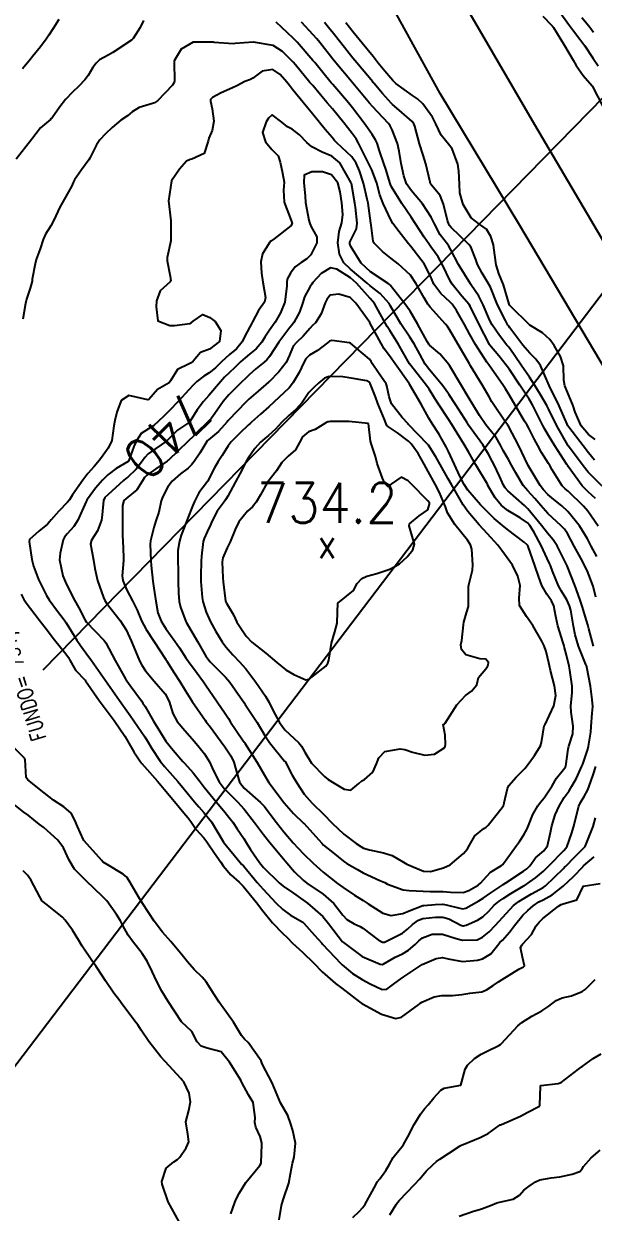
# Model space of a CAD drawing. Header units: metres. Extents: x 298520 to 308411, y 7433745 to 7450750.
# Drawn here: x 298795 to 298851.9, y 7449968.8 to 7450087.6 of the extents above; entities that cross this region are included whole.
import ezdxf
from ezdxf.enums import TextEntityAlignment as Align

# ---------------------------------------------------------------- set-up
doc = ezdxf.new("R2010")
doc.units = ezdxf.units.M
doc.header["$LTSCALE"] = 10
doc.linetypes.add('CONTINUO', pattern=[0])
for name, color, linetype in [('Cotas', 45, 'Continuous'), ('Curvas de Nivel 1m', 11, 'Continuous'), ('Curvas de Nivel 5m', 15, 'Continuous'), ('Pontos Cotados', 45, 'Continuous'), ('TEXTO', 45, 'Continuous'), ('Vias Primárias', 230, 'Continuous')]:
    doc.layers.add(name, color=color, linetype=linetype)
doc.styles.add('ROMANS', font='romans', dxfattribs={"height": 0.2})
doc.styles.add('Style-STANDARD', font='STANDARD.shx')

# ---------------------------------------------------------------- blocks, each defined once
blk = doc.blocks.new('ELVTXT_146')
at = {"layer": 'Pontos Cotados', "linetype": 'Continuous', "style": 'Style-STANDARD'}
for s, height, p in [('734.2', 4, (0, 4)), ('x', 3, (0, 0))]:
    blk.add_text(s, height=height, dxfattribs=at).set_placement(p, align=Align.MIDDLE_CENTER)

msp = doc.modelspace()

# ---------------------------------------------------------------- linework, layer by layer
at = {"layer": 'Curvas de Nivel 1m', "flags": 128}
for points, elevation in [([(298806.93, 7450087.9), (298806.6, 7450087.2), (298805.88, 7450086.08), (298805.72, 7450085.91), (298803.87, 7450084.68), (298803.39, 7450084.42), (298802.54, 7450083.95), (298802.18, 7450083.64), (298801.85, 7450083.19), (298801.4, 7450082.41), (298801.07, 7450081.97), (298800.46, 7450081.34), (298799.82, 7450080.72), (298799.14, 7450079.99), (298798.55, 7450079.25), (298797.79, 7450078.18), (298797.7, 7450078.09), (298797.61, 7450078.01), (298796.64, 7450077.15), (298795.76, 7450076.03), (298794.18, 7450074.05)], 744), ([(298846.83, 7450088.34), (298847.71, 7450087.41), (298847.81, 7450087.32), (298847.9, 7450087.2), (298848.99, 7450085.4), (298849.86, 7450083.93), (298850.18, 7450083.39), (298850.85, 7450082.38), (298851.75, 7450081.36), (298851.79, 7450081.32), (298851.83, 7450081.24), (298852.81, 7450079.35)], 747), ([(298848.37, 7450088.95), (298849.5, 7450087.39), (298849.9, 7450086.85), (298850.53, 7450086.02), (298851.02, 7450085.37), (298851.86, 7450084.11), (298852.37, 7450083.35)], 746), ([(298852.11, 7450040.13), (298851.35, 7450040.78), (298850.78, 7450041.38), (298849.38, 7450043.32), (298849.33, 7450043.39), (298849.24, 7450043.54), (298848.04, 7450045.4), (298847.41, 7450046.42), (298847.04, 7450047.04), (298846.84, 7450047.42), (298846.25, 7450048.62), (298845.83, 7450049.43), (298845.69, 7450049.67), (298845.46, 7450050.05), (298844.55, 7450051.45), (298843.5, 7450053.03), (298843.17, 7450053.46), (298842.42, 7450054.38), (298841.52, 7450055.47), (298841.51, 7450055.49), (298841.49, 7450055.53), (298840.48, 7450057.5), (298839.57, 7450059.33), (298839.46, 7450059.51), (298838.75, 7450060.35), (298837.77, 7450061.53), (298837.6, 7450061.8), (298836.77, 7450063.54), (298836.37, 7450064.29), (298835.64, 7450065.28), (298835.43, 7450065.56), (298834.98, 7450066.24), (298834.12, 7450067.58), (298833.67, 7450068.23), (298832.75, 7450069.59), (298831.71, 7450071.26), (298831.6, 7450071.49), (298831.56, 7450071.6), (298831.15, 7450073.03), (298830.94, 7450073.61), (298830.5, 7450074.87), (298830.29, 7450075.62), (298830.12, 7450075.98), (298829.77, 7450076.49), (298829.32, 7450077.17), (298828.99, 7450077.64), (298827.81, 7450079.17), (298827.41, 7450079.65), (298825.83, 7450081.5), (298825.75, 7450081.59), (298825.68, 7450081.67), (298824.85, 7450082.69), (298824.03, 7450083.7), (298823.86, 7450083.9), (298822.29, 7450085.72), (298821.89, 7450086.13), (298820.19, 7450087.74)], 744), ([(298852, 7450043.97), (298851.4, 7450044.7), (298850.87, 7450045.38), (298849.42, 7450047.26), (298849.34, 7450047.39), (298849.26, 7450047.55), (298848.48, 7450049.4), (298847.47, 7450051.41), (298846.6, 7450053.42), (298846.13, 7450054.05), (298845.52, 7450054.65), (298844.85, 7450055.45), (298843.54, 7450057.19), (298843.42, 7450057.34), (298843.35, 7450057.46), (298843.09, 7450057.92), (298842.31, 7450059.47), (298841.59, 7450061.23), (298841.51, 7450061.4), (298841.47, 7450061.48), (298840.76, 7450062.65), (298840.32, 7450063.5), (298840.14, 7450064.01), (298839.64, 7450065.26), (298839.45, 7450065.51), (298837.66, 7450067.22), (298837.52, 7450067.39), (298837.43, 7450067.53), (298837.31, 7450067.89), (298836.89, 7450069.54), (298836.56, 7450070.4), (298835.71, 7450071.45), (298835.62, 7450071.56), (298835.56, 7450071.72), (298835.13, 7450073.57), (298834.87, 7450074.44), (298834.5, 7450075.57), (298834.03, 7450077.33), (298833.94, 7450077.58), (298833.79, 7450077.79), (298832.47, 7450078.92), (298831.81, 7450079.5), (298831.71, 7450079.6), (298830.81, 7450080.61), (298829.94, 7450081.63), (298829.89, 7450081.69), (298829.83, 7450081.76), (298828.26, 7450083.65), (298827.86, 7450084.14), (298826.66, 7450085.66), (298825.89, 7450086.63), (298825.42, 7450087.2), (298825.02, 7450087.68)], 746), ([(298852.08, 7450046.03), (298851.41, 7450046.53), (298850.66, 7450047.38), (298850.08, 7450048.75), (298849.88, 7450049.39), (298849.46, 7450050.36), (298849.02, 7450051.39), (298848.92, 7450051.96), (298848.91, 7450053.4), (298848.61, 7450054.3), (298847.97, 7450055.41), (298847.53, 7450056.03), (298846.8, 7450056.68), (298845.54, 7450057.44), (298843.57, 7450059.38), (298843.51, 7450059.46), (298843.48, 7450059.55), (298842.9, 7450061.47), (298842.45, 7450062.62), (298842.18, 7450063.47), (298841.95, 7450065.16), (298841.9, 7450065.48), (298841.65, 7450066.31), (298841.21, 7450067.04), (298840.55, 7450067.5), (298839.67, 7450068.16), (298838.86, 7450069.52), (298838.55, 7450070.68), (298838.49, 7450071.52), (298838.43, 7450072.82), (298838.33, 7450073.52), (298837.76, 7450075.07), (298837.42, 7450075.54), (298836.67, 7450076.44), (298836.15, 7450077.55), (298835.79, 7450078.24), (298834.84, 7450079.56), (298834.32, 7450080.07), (298833.82, 7450080.41), (298832.15, 7450081.6), (298831.84, 7450081.89), (298831.05, 7450082.82), (298830.39, 7450083.62), (298829.86, 7450084.28), (298828.77, 7450085.64), (298827.89, 7450086.74), (298827.16, 7450087.66)], 747), ([(298852.35, 7450037.35), (298851.33, 7450038.86), (298850.89, 7450039.37), (298849.35, 7450040.86), (298849.06, 7450041.1), (298848.77, 7450041.4), (298847.78, 7450043), (298847.53, 7450043.41), (298847.39, 7450043.64), (298846.71, 7450044.73), (298846.32, 7450045.43), (298846, 7450046.02), (298845.42, 7450047.15), (298845.27, 7450047.44), (298845.01, 7450047.86), (298844.06, 7450049.45), (298843.46, 7450050.47), (298843.09, 7450051.09), (298842.85, 7450051.47), (298841.5, 7450053.38), (298841.43, 7450053.49), (298841.25, 7450053.75), (298840.09, 7450055.5), (298839.53, 7450056.53), (298839.02, 7450057.52), (298838.19, 7450058.9), (298837.77, 7450059.53), (298837.58, 7450059.74), (298836.64, 7450060.6), (298835.95, 7450061.55), (298835.6, 7450062.33), (298834.98, 7450063.57), (298833.64, 7450065.32), (298833.42, 7450065.58), (298832.46, 7450066.78), (298831.84, 7450067.6), (298831.67, 7450067.9), (298830.88, 7450069.61), (298830.55, 7450070.47), (298830.23, 7450071.62), (298830.11, 7450072.01), (298829.73, 7450072.97), (298829.42, 7450073.63), (298829.09, 7450074.29), (298828.4, 7450075.64), (298828.17, 7450076.05), (298827.77, 7450076.61), (298827.32, 7450077.19), (298826.96, 7450077.66), (298825.8, 7450079.06), (298825.28, 7450079.68), (298824.61, 7450080.47), (298823.83, 7450081.38), (298823.56, 7450081.7), (298822.11, 7450083.46), (298821.89, 7450083.72), (298821.85, 7450083.76), (298820.81, 7450084.79), (298819.88, 7450085.38), (298817.93, 7450085.72), (298817.88, 7450085.71), (298816.09, 7450085.58), (298815.88, 7450085.57), (298814, 7450085.7), (298813.88, 7450085.71), (298812, 7450085.72), (298811.88, 7450085.71), (298810.69, 7450085.04), (298809.99, 7450083.86), (298809.98, 7450083.73), (298810.01, 7450081.86), (298809.98, 7450081.71), (298809.83, 7450081.43), (298808.33, 7450079.88), (298808.02, 7450079.68), (298807.81, 7450079.61), (298806.5, 7450079.2), (298805.8, 7450078.76), (298805.32, 7450078.38), (298804.67, 7450077.93), (298803.78, 7450077.21), (298803.13, 7450076.58), (298802.57, 7450075.95), (298802.23, 7450075.48), (298801.75, 7450074.53), (298801.56, 7450074.15), (298801.45, 7450073.96), (298800.72, 7450072.98), (298800.03, 7450071.98), (298799.92, 7450071.76), (298799.71, 7450071.29), (298798.98, 7450069.99), (298798.52, 7450069.16), (298797.99, 7450068.01), (298797.66, 7450067.36), (298797.13, 7450066.54), (298796.89, 7450066.02), (298796.58, 7450065.08), (298796.2, 7450064.02), (298796.08, 7450063.57), (298795.81, 7450062.03), (298795.78, 7450061.84), (298795.58, 7450061.13), (298795.24, 7450060.03), (298795.14, 7450059.61), (298794.87, 7450058.04)], 743), ([(298852.24, 7450034.32), (298851.68, 7450035.36), (298851.54, 7450035.62), (298851.29, 7450036.11), (298850.51, 7450037.38), (298849.32, 7450038.83), (298848.72, 7450039.4), (298847.95, 7450040.02), (298847.34, 7450040.53), (298846.91, 7450040.98), (298846.57, 7450041.42), (298845.38, 7450043.44), (298844.39, 7450045.45), (298843.42, 7450047.28), (298843.36, 7450047.4), (298843.32, 7450047.46), (298843.05, 7450047.84), (298841.94, 7450049.48), (298841.75, 7450049.78), (298841.46, 7450050.29), (298840.76, 7450051.5), (298839.61, 7450053.4), (298839.54, 7450053.51), (298839.5, 7450053.57), (298838.37, 7450055.52), (298837.54, 7450056.96), (298837.31, 7450057.3), (298837.1, 7450057.54), (298835.57, 7450059.25), (298835.33, 7450059.56), (298834.96, 7450060.19), (298834.18, 7450061.57), (298833.61, 7450062.44), (298832.39, 7450063.59), (298831.63, 7450064.15), (298830.82, 7450064.8), (298829.96, 7450065.63), (298829.86, 7450065.85), (298829.66, 7450067.44), (298829.65, 7450067.63), (298829.36, 7450069.63), (298829.28, 7450070.05), (298828.9, 7450071.64), (298828.51, 7450072.86), (298828.17, 7450073.65), (298827.74, 7450074.27), (298826.24, 7450075.67), (298826.01, 7450075.91), (298825.77, 7450076.21), (298825.09, 7450077), (298824.51, 7450077.69), (298823.8, 7450078.57), (298822.88, 7450079.71), (298821.83, 7450081), (298821.51, 7450081.41), (298821.25, 7450081.73), (298820.58, 7450082.48), (298819.85, 7450083), (298818.78, 7450082.83), (298817.84, 7450082.12), (298817.62, 7450081.99), (298817.06, 7450081.78), (298816.25, 7450081.37), (298815.83, 7450081.17), (298814.69, 7450080.67), (298813.82, 7450080.21), (298813.63, 7450080), (298813.62, 7450079.82), (298813.8, 7450079.07), (298813.96, 7450077.82), (298813.77, 7450076.89), (298813.45, 7450076.14), (298813.37, 7450075.82), (298812.97, 7450074.61), (298811.74, 7450074.04), (298811.58, 7450074.01), (298811.21, 7450073.85), (298810.53, 7450073.05), (298809.71, 7450071.86), (298809.42, 7450069.87), (298809.66, 7450067.87), (298809.64, 7450065.87), (298809.29, 7450064.21), (298809.29, 7450063.87), (298809.6, 7450062.34), (298809.66, 7450061.87), (298809.59, 7450061.77), (298808.58, 7450060.89), (298808.22, 7450059.88), (298808.18, 7450059.27), (298808.37, 7450057.88), (298809.55, 7450057.41), (298810.01, 7450057.4), (298811.55, 7450057.62), (298811.7, 7450057.69), (298811.89, 7450057.84), (298812.85, 7450058.53), (298813.55, 7450058.23), (298814.07, 7450057.81), (298814.66, 7450056.92), (298814.52, 7450055.8), (298813.52, 7450055.05), (298812.61, 7450054.73), (298811.88, 7450053.84), (298811.67, 7450053.67), (298811.5, 7450053.6), (298810.32, 7450053.02), (298809.62, 7450051.87), (298809.47, 7450051.7), (298808.31, 7450051.03), (298807.45, 7450050.03), (298807.36, 7450049.98), (298805.46, 7450050.42), (298804.68, 7450049.92), (298804.27, 7450048.76), (298804.05, 7450047.93), (298803.96, 7450047.4), (298803.77, 7450045.93), (298803.39, 7450045.15), (298802.89, 7450044.45), (298802.54, 7450043.95), (298802, 7450043.33), (298801.36, 7450042.62), (298800.87, 7450041.97), (298799.84, 7450040.49), (298799.51, 7450039.99), (298799.33, 7450039.77), (298798.45, 7450038.87), (298797.7, 7450038.01), (298797.53, 7450037.79), (298797.31, 7450037.55), (298796.46, 7450036.85), (298795.53, 7450036.03), (298795.48, 7450035.83), (298795.77, 7450034.02), (298795.93, 7450033.35), (298796.41, 7450032.02), (298797.22, 7450030.42), (298797.48, 7450030.01), (298798.33, 7450028.87), (298798.99, 7450027.99), (298799.19, 7450027.69), (298800.25, 7450025.97), (298800.62, 7450025.43), (298801.15, 7450024.72), (298801.73, 7450023.95), (298803.12, 7450021.94), (298804.51, 7450019.93), (298805.08, 7450019.13), (298805.6, 7450018.43), (298805.97, 7450017.91), (298807.05, 7450016.3), (298807.32, 7450015.89), (298807.77, 7450015.15), (298808.6, 7450013.87), (298809.02, 7450013.36), (298810.35, 7450011.86), (298810.99, 7450011.1), (298812.01, 7450009.83), (298812.45, 7450009.31), (298812.96, 7450008.74), (298813.71, 7450007.81), (298814.89, 7450005.85), (298814.92, 7450005.8), (298814.93, 7450005.78), (298816.58, 7450003.77), (298816.73, 7450003.6), (298816.9, 7450003.42), (298818.29, 7450001.76), (298818.87, 7450001.1), (298820.15, 7449999.74), (298820.85, 7449999.06), (298821.62, 7449998.5), (298822.83, 7449997.79), (298822.95, 7449997.7), (298824.01, 7449996.5), (298824.73, 7449995.68), (298824.81, 7449995.59), (298826.64, 7449993.66), (298826.78, 7449993.52), (298827.8, 7449992.68), (298828.77, 7449992.05), (298829.56, 7449991.62), (298830.76, 7449991.08), (298831.25, 7449991.11), (298831.92, 7449991.6), (298832.77, 7449992.23), (298834.78, 7449993.56), (298836.18, 7449994.15), (298836.79, 7449994.26), (298837.38, 7449994.12), (298838.79, 7449993.86), (298840.3, 7449993.99), (298840.79, 7449994.12), (298841.64, 7449994.63), (298842.31, 7449995.47), (298842.53, 7449995.75), (298842.81, 7449996.01), (298843.51, 7449996.78), (298843.99, 7449997.45), (298844.84, 7449998.48), (298845.33, 7449998.95), (298845.86, 7449999.43), (298846.45, 7449999.84), (298846.86, 7450000.04), (298847.76, 7450000.51), (298848.88, 7450001.39), (298849.91, 7450002.36), (298850.85, 7450003.37), (298850.88, 7450003.4), (298850.9, 7450003.42), (298851.95, 7450004.32)], 742), ([(298852.12, 7450030.26), (298851.85, 7450031.36), (298851.26, 7450032.93), (298851.04, 7450033.37), (298850.79, 7450033.85), (298849.95, 7450035.38), (298849.3, 7450036.62), (298848.99, 7450037.08), (298848.68, 7450037.4), (298847.32, 7450038.64), (298846.63, 7450039.43), (298846.04, 7450040.13), (298845.35, 7450040.88), (298844.87, 7450041.44), (298844.13, 7450042.69), (298843.71, 7450043.46), (298843.39, 7450044.01), (298842.86, 7450044.93), (298842.59, 7450045.47), (298842.16, 7450046.23), (298841.42, 7450047.14), (298841.14, 7450047.49), (298840.51, 7450048.43), (298839.83, 7450049.51), (298839.46, 7450050.13), (298838.63, 7450051.52), (298837.5, 7450053.41), (298837.43, 7450053.53), (298836.55, 7450054.58), (298835.52, 7450055.45), (298835.43, 7450055.56), (298835.27, 7450055.81), (298834.32, 7450057.57), (298833.56, 7450058.83), (298833.05, 7450059.59), (298831.59, 7450061.43), (298831.51, 7450061.52), (298831.39, 7450061.6), (298829.61, 7450062.79), (298828.67, 7450063.64), (298827.64, 7450065.31), (298827.55, 7450065.56), (298827.53, 7450065.65), (298827.55, 7450065.75), (298827.65, 7450065.94), (298828.22, 7450067.08), (298828.28, 7450067.64), (298828.11, 7450069.23), (298828.04, 7450069.65), (298827.71, 7450071.59), (298827.7, 7450071.65), (298827.69, 7450071.68), (298826.53, 7450073.66), (298825.74, 7450074.32), (298824.79, 7450074.72), (298823.76, 7450075.27), (298823.23, 7450075.71), (298822.5, 7450076.45), (298821.78, 7450077.04), (298821.32, 7450077.27), (298820.75, 7450077.74), (298819.79, 7450078.48), (298819.41, 7450078.13), (298819.17, 7450077.76), (298818.83, 7450076.7), (298819.12, 7450075.76), (298819.76, 7450075), (298820.38, 7450074.37), (298820.57, 7450073.74), (298820.81, 7450072.65), (298820.98, 7450071.73), (298820.92, 7450070.95), (298820.97, 7450069.73), (298821.67, 7450067.92), (298821.75, 7450067.72), (298821.77, 7450067.61), (298821.66, 7450067.36), (298819.98, 7450066.08), (298819.64, 7450065.85), (298819.59, 7450065.8), (298819.54, 7450065.75), (298818.82, 7450064.57), (298818.66, 7450063.76), (298818.71, 7450062.66), (298818.86, 7450061.76), (298819.11, 7450060.22), (298819, 7450059.76), (298818.42, 7450058.9), (298817.81, 7450057.77), (298817.71, 7450057.59), (298817.54, 7450057.28), (298817.03, 7450056.27), (298816.79, 7450055.78), (298816.21, 7450055.09), (298815.51, 7450054.51), (298814.73, 7450053.8), (298814.11, 7450053.2), (298813.49, 7450052.7), (298812.95, 7450052.36), (298812.26, 7450051.83), (298811.87, 7450051.44), (298811.46, 7450050.99), (298810.42, 7450049.86), (298809.44, 7450048.84), (298808.95, 7450048.36), (298808.45, 7450047.88), (298807.91, 7450047.4), (298807.42, 7450047.08), (298806.68, 7450046.63), (298806.22, 7450045.9), (298805.96, 7450045.34), (298805.44, 7450043.91), (298805.42, 7450043.87), (298805.38, 7450043.84), (298804.19, 7450043.11), (298803.36, 7450042.48), (298803.08, 7450042.22), (298802.81, 7450041.95), (298802.13, 7450041.17), (298801.33, 7450040.06), (298801.27, 7450039.96), (298801.19, 7450039.82), (298800.36, 7450037.97), (298799.95, 7450037.34), (298799.29, 7450036.59), (298799.01, 7450036.27), (298798.88, 7450035.99), (298798.6, 7450034.67), (298798.52, 7450034), (298798.86, 7450032.39), (298799.01, 7450031.99), (298799.24, 7450031.53), (298800.02, 7450029.98), (298800.45, 7450029.21), (298801.1, 7450027.96), (298801.19, 7450027.82), (298803, 7450025.94), (298803.16, 7450025.71), (298804.1, 7450023.93), (298805.12, 7450022.12), (298805.2, 7450022), (298805.25, 7450021.92), (298805.6, 7450021.43), (298806.71, 7450019.9), (298806.87, 7450019.67), (298807.09, 7450019.34), (298807.93, 7450017.88), (298809.05, 7450016.05), (298809.17, 7450015.87), (298809.9, 7450014.99), (298810.86, 7450013.85), (298811.02, 7450013.67), (298811.9, 7450012.72), (298812.58, 7450011.83), (298812.99, 7450011.28), (298814.2, 7450009.81), (298814.96, 7450008.91), (298815.46, 7450008.3), (298815.84, 7450007.79), (298816.29, 7450007.12), (298816.94, 7450006.14), (298817.18, 7450005.77), (298817.62, 7450005.06), (298818.5, 7450003.75), (298818.9, 7450003.27), (298820.49, 7450001.73), (298820.88, 7450001.4), (298821.9, 7450000.68), (298822.86, 7450000.03), (298823.32, 7449999.7), (298824.84, 7449998.35), (298825.4, 7449997.67), (298826.81, 7449995.84), (298826.91, 7449995.75), (298827.03, 7449995.66), (298828.79, 7449994.36), (298830.57, 7449993.61), (298830.78, 7449993.58), (298830.86, 7449993.61), (298832.08, 7449994.3), (298832.8, 7449994.64), (298833.4, 7449994.98), (298834.06, 7449995.57), (298834.43, 7449995.94), (298834.81, 7449996.24), (298835.77, 7449996.6), (298836.82, 7449996.61), (298838.17, 7449996.16), (298838.81, 7449995.98), (298840.27, 7449996.04), (298840.81, 7449996.28), (298841.46, 7449996.84), (298842.1, 7449997.48), (298842.45, 7449997.86), (298842.84, 7449998.3), (298843.9, 7449999.45), (298844.43, 7449999.87), (298844.86, 7450000.14), (298845.69, 7450000.61), (298846.88, 7450001.26), (298846.98, 7450001.32), (298847.11, 7450001.42), (298848.9, 7450003.17), (298849.01, 7450003.28), (298849.12, 7450003.39), (298850, 7450004.29), (298850.92, 7450005.22), (298851, 7450005.29), (298851.05, 7450005.37), (298851.6, 7450006.7), (298851.86, 7450007.36), (298852.11, 7450008.21)], 741), ([(298794.7, 7450030.56), (298794.97, 7450030.03), (298795.06, 7450029.89), (298795.21, 7450029.71), (298796.5, 7450028.02), (298797.18, 7450027.11), (298798.04, 7450026), (298799.15, 7450024.61), (298799.41, 7450024.25), (298799.56, 7450023.98), (298800.12, 7450022.96), (298801.08, 7450021.96), (298801.12, 7450021.91), (298802.48, 7450019.95), (298803.09, 7450019.15), (298804, 7450017.93), (298805.05, 7450016.39), (298805.33, 7450015.92), (298805.95, 7450014.82), (298806.57, 7450013.9), (298806.76, 7450013.64), (298807.02, 7450013.35), (298808.33, 7450011.88), (298808.99, 7450011.09), (298810.01, 7450009.86), (298810.96, 7450008.71), (298811.36, 7450008.25), (298811.65, 7450007.84), (298812.17, 7450007.06), (298812.94, 7450006.21), (298813.26, 7450005.82), (298814.02, 7450004.7), (298814.64, 7450003.8), (298814.9, 7450003.43), (298815.64, 7450002.54), (298816.48, 7450001.78), (298816.88, 7450001.39), (298818.2, 7449999.76), (298818.84, 7449998.94), (298819.81, 7449997.74), (298820.82, 7449996.69), (298821.32, 7449996.23), (298821.83, 7449995.71), (298822.8, 7449994.79), (298823.93, 7449993.69), (298824.77, 7449992.82), (298826.12, 7449991.67), (298826.76, 7449991.2), (298828.52, 7449989.85), (298828.73, 7449989.68), (298828.81, 7449989.63), (298830.72, 7449988.59), (298832.14, 7449988.17), (298832.72, 7449988.29), (298834.45, 7449989.56), (298834.59, 7449989.7), (298834.74, 7449989.81), (298835.97, 7449990.32), (298836.75, 7449990.47), (298837.8, 7449990.47), (298838.75, 7449990.57), (298839.55, 7449990.71), (298840.75, 7449990.84), (298841.22, 7449991.02), (298841.86, 7449991.48), (298842.4, 7449991.84), (298842.77, 7449992.08), (298844.42, 7449993.09), (298844.78, 7449993.28), (298844.89, 7449993.33), (298845.01, 7449993.44), (298844.79, 7449994.3), (298844.61, 7449995.25), (298844.69, 7449995.44), (298844.74, 7449995.51), (298844.81, 7449995.6), (298845.69, 7449996.56), (298846.17, 7449997.43), (298846.46, 7449997.8), (298846.84, 7449998.15), (298848.39, 7449999.4), (298848.68, 7449999.57), (298848.86, 7449999.62), (298850.22, 7450000.02), (298850.85, 7450001.37), (298850.86, 7450001.39), (298850.88, 7450001.4), (298852.58, 7450001.66)], 743), ([(298820.48, 7449968.05), (298820.73, 7449969.49), (298820.78, 7449969.73), (298820.92, 7449970.14), (298821.45, 7449971.72), (298821.61, 7449972.64), (298821.8, 7449973.72), (298821.97, 7449974.3), (298822.13, 7449975.71), (298821.85, 7449976.97), (298821.62, 7449977.71), (298821.35, 7449978.47), (298820.62, 7449979.73), (298819.77, 7449981.74), (298818.83, 7449983.58), (298818.75, 7449983.75), (298818.67, 7449983.94), (298817.39, 7449985.77), (298817.02, 7449986.1), (298816.7, 7449986.47), (298815.9, 7449987.79), (298814.73, 7449989.48), (298814.5, 7449989.8), (298813.98, 7449990.57), (298813.18, 7449991.82), (298812.77, 7449992.31), (298811.99, 7449993.05), (298811.31, 7449993.84), (298810.79, 7449994.51), (298809.65, 7449995.86), (298808.82, 7449996.78), (298807.98, 7449997.88), (298806.85, 7449999.62), (298806.75, 7449999.79), (298806.69, 7449999.89), (298806.43, 7450000.33), (298805.49, 7450001.91), (298805.25, 7450002.28), (298804.89, 7450002.58), (298803.29, 7450003.54), (298802.9, 7450003.78), (298802.82, 7450003.86), (298802.74, 7450003.94), (298801.3, 7450005.58), (298800.97, 7450005.96), (298800.93, 7450006.03), (298800.32, 7450007.34), (298800.07, 7450007.97), (298799.68, 7450008.7), (298798.97, 7450009.31), (298797.93, 7450010), (298796.98, 7450010.73), (298795.37, 7450012.03), (298795.21, 7450012.24), (298795.1, 7450014.04), (298795.02, 7450014.17), (298793.17, 7450016.06)], 743), ([(298815.64, 7449968.64), (298816.05, 7449969.78), (298816.18, 7449970.11), (298816.51, 7449970.74), (298817.16, 7449971.77), (298818.54, 7449973.47), (298818.66, 7449973.63), (298818.69, 7449973.75), (298818.75, 7449975.57), (298818.75, 7449975.75), (298818.58, 7449976.37), (298818.16, 7449977.32), (298818.06, 7449977.76), (298818.09, 7449978.27), (298817.87, 7449979.76), (298817.41, 7449980.54), (298816.75, 7449981.78), (298816.72, 7449981.85), (298816.64, 7449981.99), (298815.53, 7449983.79), (298814.68, 7449984.83), (298813.28, 7449985.22), (298812.69, 7449985.4), (298812.29, 7449985.83), (298811.75, 7449986.88), (298810.71, 7449987.85), (298809.4, 7449989.86), (298808.75, 7449990.89), (298808.24, 7449991.88), (298807.8, 7449992.85), (298807.28, 7449993.89), (298806.79, 7449994.66), (298805.82, 7449995.9), (298805.4, 7449996.49), (298804.83, 7449997.53), (298804.61, 7449997.92), (298804.22, 7449998.55), (298803.25, 7449999.94), (298802.86, 7450000.33), (298801.15, 7450001.97), (298801.02, 7450002.1), (298800.89, 7450002.24), (298800.02, 7450003.1), (298799.49, 7450003.98), (298798.92, 7450005.22), (298798.37, 7450006), (298796.95, 7450007.25), (298796.5, 7450007.57), (298795.97, 7450008.02), (298795.4, 7450008.47), (298794.96, 7450008.79), (298793.37, 7450010.06)], 742), ([(298810.47, 7449967.85), (298809.38, 7449969.86), (298808.78, 7449971.6), (298808.77, 7449971.87), (298809.2, 7449973.2), (298809.94, 7449973.86), (298810.33, 7449974.07), (298810.55, 7449974.31), (298811.18, 7449975.23), (298811.45, 7449975.84), (298811.36, 7449976.62), (298811.14, 7449977.84), (298811.46, 7449978.99), (298811.62, 7449979.84), (298811.5, 7449980.7), (298810.96, 7449981.85), (298810.8, 7449982.01), (298810.65, 7449982.16), (298809.1, 7449983.87), (298808.67, 7449984.34), (298807.45, 7449985.88), (298806.7, 7449987), (298806.34, 7449987.53), (298806.07, 7449987.9), (298805.49, 7449988.68), (298804.74, 7449989.64), (298804.54, 7449989.92), (298803.97, 7449990.7), (298803.12, 7449991.94), (298802.77, 7449992.49), (298802.19, 7449993.36), (298801.76, 7449993.96), (298800.8, 7449995.41), (298800.46, 7449995.97), (298799.81, 7449997), (298799.1, 7449997.99), (298798.84, 7449998.28), (298797.47, 7449999.38), (298796.85, 7449999.85), (298796.77, 7449999.93), (298796.72, 7450000.01), (298796.56, 7450000.31), (298795.66, 7450002.03), (298795.34, 7450002.49), (298794.89, 7450002.93)], 741), ([(298827.83, 7449968.3), (298828.49, 7449968.87), (298828.85, 7449969.28), (298829.06, 7449969.62), (298829.79, 7449970.89), (298830.16, 7449971.61), (298830.29, 7449971.84), (298830.53, 7449972.15), (298831.15, 7449972.99), (298831.5, 7449973.6), (298831.88, 7449974.27), (298832.57, 7449975.16), (298832.77, 7449975.39), (298832.92, 7449975.58), (298833.35, 7449976.35), (298833.98, 7449977.57), (298834.6, 7449978.61), (298835.02, 7449979.15), (298835.37, 7449979.55), (298835.94, 7449980.23), (298836.63, 7449981.01), (298836.97, 7449981.2), (298838.64, 7449981.51), (298839.06, 7449983.1), (298839.29, 7449983.5), (298840, 7449984.17), (298840.68, 7449984.62), (298841.27, 7449984.9), (298842.43, 7449985.47), (298842.59, 7449985.58), (298842.7, 7449985.68), (298844.32, 7449987.45), (298844.72, 7449987.77), (298845.75, 7449988.4), (298846.73, 7449988.95), (298847.42, 7449989.41), (298848.16, 7449989.98), (298848.75, 7449990.24), (298849.69, 7449990.44), (298850.76, 7449990.87), (298851.05, 7449991.08), (298851.35, 7449991.36), (298852.06, 7449992.07)], 744), ([(298838.48, 7449968.42), (298839.91, 7449968.93), (298840.49, 7449969.08), (298840.8, 7449969.17), (298841.62, 7449969.48), (298842.23, 7449969.74), (298842.5, 7449969.81), (298843.86, 7449970.1), (298844.51, 7449970.51), (298844.94, 7449971.01), (298845.46, 7449971.43), (298846.11, 7449971.84), (298846.53, 7449972.05), (298847.68, 7449972.26), (298848.53, 7449972.36), (298849.75, 7449972.6), (298850.54, 7449972.89), (298850.75, 7449973.15), (298850.89, 7449973.37), (298851.66, 7449974.25), (298852.57, 7449975)], 746)]:
    msp.add_lwpolyline(points, dxfattribs=dict(at, elevation=elevation))
for points, elevation in [([(298825.62, 7450063.16), (298824.69, 7450062.61), (298823.83, 7450061.7), (298823.74, 7450061.55), (298823.59, 7450061.32), (298823.01, 7450060.28), (298822.84, 7450059.71), (298822.51, 7450058.75), (298821.94, 7450057.72), (298821.77, 7450057.49), (298821.54, 7450057.22), (298820.45, 7450055.74), (298819.51, 7450054.3), (298819.26, 7450054), (298818.97, 7450053.76), (298818.16, 7450053.1), (298817.48, 7450052.49), (298817.12, 7450052.13), (298816.75, 7450051.78), (298815.46, 7450050.5), (298814.88, 7450049.81), (298814.29, 7450048.97), (298813.49, 7450047.82), (298813.46, 7450047.79), (298813.43, 7450047.76), (298812.42, 7450046.83), (298811.4, 7450045.86), (298809.38, 7450043.94), (298809.35, 7450043.91), (298809.29, 7450043.87), (298808.17, 7450043.08), (298807.36, 7450042.54), (298807.02, 7450042.23), (298806.81, 7450041.9), (298806.26, 7450040.98), (298805.34, 7450040.27), (298804.97, 7450039.92), (298804.83, 7450039.42), (298804.81, 7450037.92), (298804.83, 7450036.38), (298804.84, 7450035.92), (298804.92, 7450034.27), (298804.92, 7450033.92), (298804.78, 7450032.39), (298804.85, 7450031.92), (298805.23, 7450031.05), (298805.83, 7450029.91), (298806.28, 7450028.98), (298806.72, 7450027.9), (298807.18, 7450027.03), (298807.95, 7450025.88), (298809.14, 7450024.03), (298809.21, 7450023.93), (298809.25, 7450023.87), (298809.99, 7450022.71), (298810.54, 7450021.85), (298811.11, 7450020.92), (298811.79, 7450019.83), (298813.07, 7450017.98), (298813.19, 7450017.82), (298813.61, 7450017.27), (298814.7, 7450015.8), (298815.04, 7450015.32), (298815.64, 7450014.4), (298815.96, 7450013.79), (298816.19, 7450012.96), (298816.53, 7450011.78), (298816.99, 7450011.17), (298818.62, 7450009.75), (298818.97, 7450009.38), (298820.22, 7450007.74), (298820.94, 7450006.81), (298821.89, 7450005.72), (298822.39, 7450005.18), (298822.91, 7450004.62), (298823.87, 7450003.69), (298824.89, 7450002.8), (298826.31, 7450001.67), (298826.88, 7450001.27), (298828.01, 7450000.5), (298828.86, 7449999.95), (298829.38, 7449999.62), (298830.84, 7449998.69), (298831.69, 7449998.45), (298832.84, 7449998.66), (298833.49, 7449998.93), (298834.85, 7449999.45), (298834.94, 7449999.47), (298836.07, 7449999.55), (298836.79, 7449999.6), (298836.85, 7449999.6), (298837.18, 7449999.54), (298838.53, 7449999.2), (298838.85, 7449999.13), (298839.15, 7449999.2), (298839.68, 7449999.5), (298840.43, 7449999.92), (298840.86, 7450000.18), (298841.63, 7450000.72), (298842.74, 7450001.47), (298842.82, 7450001.53), (298842.88, 7450001.57), (298843.15, 7450001.73), (298844.9, 7450002.88), (298845.23, 7450003.11), (298845.53, 7450003.43), (298846.11, 7450004.23), (298846.92, 7450004.92), (298847.29, 7450005.41), (298847.6, 7450006.75), (298847.74, 7450007.41), (298848.07, 7450008.51), (298848.46, 7450009.4), (298848.98, 7450010.24), (298849.45, 7450010.93), (298849.73, 7450011.38), (298850.19, 7450012.19), (298850.74, 7450013.37), (298850.82, 7450013.58), (298851.03, 7450014.19), (298851.33, 7450015.07), (298851.41, 7450015.37), (298851.64, 7450016.79), (298851.68, 7450017.36), (298851.77, 7450018.68), (298851.82, 7450019.36), (298851.78, 7450020.04), (298851.59, 7450021.36), (298851.24, 7450023.27), (298851.22, 7450023.37), (298851.19, 7450023.42), (298851.14, 7450023.53), (298850.39, 7450025.38), (298850.05, 7450026.51), (298849.89, 7450027.38), (298849.64, 7450028.96), (298849.51, 7450029.39), (298849.22, 7450030), (298848.69, 7450030.86), (298848.39, 7450031.4), (298847.8, 7450032.87), (298847.59, 7450033.42), (298847.49, 7450033.64), (298847.27, 7450034.12), (298846.68, 7450035.43), (298845.94, 7450036.79), (298845.52, 7450037.44), (298845.31, 7450037.68), (298844.58, 7450038.19), (298843.33, 7450038.93), (298843.02, 7450039.16), (298842.67, 7450039.47), (298842.06, 7450040.2), (298841.35, 7450041.44), (298841.33, 7450041.49), (298841.29, 7450041.55), (298840.15, 7450043.5), (298839.4, 7450044.8), (298838.97, 7450045.51), (298838.27, 7450046.67), (298837.73, 7450047.53), (298837.43, 7450048), (298836.42, 7450049.55), (298836.03, 7450050.13), (298835.47, 7450051.05), (298835.11, 7450051.56), (298833.5, 7450053.58), (298832.36, 7450055.59), (298831.54, 7450056.9), (298831.27, 7450057.33), (298831.11, 7450057.61), (298830.59, 7450058.58), (298830, 7450059.62), (298829.81, 7450059.86), (298829.58, 7450060.1), (298828.2, 7450061.64), (298827.6, 7450062.17), (298826.26, 7450063.03)], 739), ([(298826.45, 7450060.53), (298825.58, 7450060.44), (298825.24, 7450060.02), (298825.09, 7450059.68), (298824.67, 7450058.58), (298824.1, 7450057.69), (298823.82, 7450057.42), (298823.54, 7450057.12), (298822.89, 7450056.35), (298822.2, 7450055.71), (298821.89, 7450055.34), (298821.51, 7450054.44), (298821.17, 7450053.73), (298820.45, 7450052.78), (298819.47, 7450051.8), (298819.45, 7450051.78), (298819.41, 7450051.75), (298818.37, 7450050.85), (298817.46, 7450050.05), (298817.16, 7450049.77), (298815.43, 7450047.97), (298815.36, 7450047.88), (298815.3, 7450047.8), (298814.41, 7450046.82), (298813.41, 7450045.99), (298813.31, 7450045.91), (298813.24, 7450045.82), (298812.55, 7450044.67), (298812, 7450043.83), (298811.73, 7450043.48), (298811.37, 7450043.15), (298810.63, 7450042.58), (298809.78, 7450041.86), (298809.35, 7450041.3), (298808.87, 7450040.34), (298808.7, 7450039.88), (298808.45, 7450038.76), (298808.17, 7450037.88), (298807.95, 7450037.23), (298807.63, 7450035.89), (298807.6, 7450035.57), (298807.67, 7450033.89), (298807.7, 7450033.44), (298807.86, 7450031.88), (298807.94, 7450031.17), (298808.14, 7450029.88), (298808.37, 7450028.71), (298808.69, 7450027.88), (298809.18, 7450027.06), (298810.06, 7450025.86), (298810.51, 7450025.2), (298811.15, 7450024.22), (298811.41, 7450023.84), (298812.29, 7450022.67), (298812.91, 7450021.82), (298813.12, 7450021.52), (298814.29, 7450019.81), (298815.08, 7450018.66), (298815.42, 7450018.14), (298815.63, 7450017.79), (298816.81, 7450016.01), (298816.97, 7450015.77), (298817, 7450015.73), (298817.04, 7450015.67), (298818.29, 7450013.76), (298819.01, 7450012.47), (298819.45, 7450011.75), (298820.97, 7450009.73), (298821.91, 7450008.66), (298822.92, 7450007.7), (298822.95, 7450007.67), (298824.74, 7450005.68), (298824.92, 7450005.5), (298825.84, 7450004.74), (298826.91, 7450003.88), (298827.03, 7450003.79), (298827.25, 7450003.65), (298828.3, 7450003.04), (298828.89, 7450002.72), (298830.53, 7450001.97), (298830.88, 7450001.82), (298831.03, 7450001.75), (298831.31, 7450001.6), (298832.87, 7450001.02), (298833.47, 7450000.97), (298834.87, 7450000.88), (298835.58, 7450000.85), (298836.87, 7450000.85), (298837.62, 7450000.78), (298838.87, 7450000.77), (298839.43, 7450000.95), (298840.36, 7450001.5), (298840.65, 7450001.73), (298840.89, 7450002.04), (298841.6, 7450002.78), (298842.71, 7450003.47), (298842.83, 7450003.55), (298842.9, 7450003.64), (298844.21, 7450005.45), (298844.5, 7450005.87), (298844.94, 7450006.51), (298845.28, 7450007.11), (298845.4, 7450007.44), (298845.84, 7450008.56), (298846.32, 7450009.43), (298846.61, 7450009.8), (298846.98, 7450010.21), (298847.76, 7450011.41), (298848.21, 7450012.19), (298849.02, 7450013.2), (298849.1, 7450013.31), (298849.13, 7450013.39), (298849.36, 7450015.07), (298849.44, 7450015.39), (298849.82, 7450016.62), (298849.87, 7450017.38), (298849.68, 7450018.79), (298849.64, 7450019.38), (298849.76, 7450020.73), (298849.75, 7450021.38), (298849.54, 7450022.98), (298849.46, 7450023.39), (298849.16, 7450024.61), (298848.99, 7450025.22), (298848.95, 7450025.39), (298848.86, 7450025.7), (298848.34, 7450027.4), (298848.15, 7450028.35), (298847.92, 7450029.41), (298847.7, 7450029.89), (298847.22, 7450030.57), (298846.73, 7450031.43), (298846.42, 7450032.26), (298846.05, 7450033.43), (298845.38, 7450035.34), (298845.33, 7450035.44), (298845.28, 7450035.51), (298844.97, 7450035.76), (298843.31, 7450037.02), (298842.76, 7450037.47), (298841.98, 7450038.14), (298841.33, 7450038.75), (298840.61, 7450039.5), (298839.35, 7450040.97), (298838.97, 7450041.51), (298838.53, 7450042.36), (298838.02, 7450043.52), (298837.4, 7450044.82), (298837.16, 7450045.3), (298837.05, 7450045.54), (298836.45, 7450046.58), (298835.81, 7450047.55), (298835.43, 7450048.17), (298834.66, 7450049.57), (298833.55, 7450051.5), (298833.5, 7450051.58), (298833.47, 7450051.62), (298832.09, 7450053.59), (298831.51, 7450054.38), (298830.98, 7450055.07), (298830.66, 7450055.61), (298830.27, 7450056.35), (298829.59, 7450057.63), (298829.54, 7450057.71), (298828.16, 7450059.64), (298827.58, 7450060.2)], 738), ([(298825.52, 7450055.84), (298825.43, 7450055.78), (298825.31, 7450055.68), (298824.3, 7450054.91), (298823.51, 7450054.44), (298823.13, 7450054.08), (298822.93, 7450053.71), (298822.47, 7450052.73), (298821.88, 7450051.72), (298821.72, 7450051.47), (298821.47, 7450051.17), (298819.95, 7450049.74), (298819.45, 7450049.29), (298818.63, 7450048.57), (298817.73, 7450047.77), (298817.57, 7450047.63), (298817.43, 7450047.49), (298816.55, 7450046.65), (298815.7, 7450045.8), (298815.4, 7450045.4), (298814.79, 7450044.41), (298814.38, 7450043.81), (298814.01, 7450043.18), (298813.35, 7450041.88), (298813.33, 7450041.84), (298813.31, 7450041.82), (298812.46, 7450040.71), (298812.01, 7450039.83), (298811.81, 7450039.35), (298811.32, 7450038.11), (298811.21, 7450037.84), (298810.69, 7450036.45), (298810.51, 7450035.85), (298810.36, 7450034.94), (298810.36, 7450033.85), (298810.4, 7450033), (298810.4, 7450031.85), (298810.41, 7450030.67), (298810.48, 7450029.85), (298810.62, 7450029.26), (298811.15, 7450027.84), (298811.19, 7450027.76), (298812.32, 7450025.83), (298813.15, 7450024.38), (298813.57, 7450023.82), (298815.13, 7450022.26), (298815.35, 7450022.02), (298815.54, 7450021.79), (298816.62, 7450020.25), (298816.96, 7450019.77), (298817.01, 7450019.69), (298817.09, 7450019.56), (298818.27, 7450017.76), (298819.05, 7450016.46), (298819.53, 7450015.75), (298821.02, 7450013.89), (298821.1, 7450013.8), (298821.14, 7450013.73), (298821.78, 7450012.49), (298822.24, 7450011.71), (298822.99, 7450010.6), (298823.79, 7450009.69), (298824.96, 7450008.55), (298825.78, 7450007.67), (298826.94, 7450006.58), (298828.19, 7450005.64), (298828.63, 7450005.34), (298828.92, 7450005.2), (298829.52, 7450005.02), (298830.91, 7450004.72), (298831.76, 7450004.45), (298832.9, 7450003.78), (298833.23, 7450003.58), (298834.9, 7450002.89), (298835.6, 7450002.85), (298836.9, 7450003.23), (298837.56, 7450003.53), (298838.91, 7450004.65), (298839.29, 7450005.13), (298839.49, 7450005.5), (298840.03, 7450006.41), (298840.95, 7450007.14), (298841.16, 7450007.28), (298841.38, 7450007.48), (298842.76, 7450009.25), (298842.91, 7450009.46), (298842.93, 7450009.5), (298842.98, 7450009.73), (298843.29, 7450011.16), (298843.45, 7450011.46), (298844.18, 7450012.28), (298845.02, 7450013.15), (298845.16, 7450013.3), (298845.28, 7450013.44), (298846.01, 7450014.45), (298846.6, 7450015.42), (298846.71, 7450015.76), (298846.98, 7450017.42), (298847.02, 7450017.48), (298847.07, 7450017.55), (298847.95, 7450019.41), (298848.14, 7450020.44), (298848, 7450021.41), (298847.59, 7450022.95), (298847.49, 7450023.41), (298847.43, 7450023.7), (298847.16, 7450024.85), (298846.96, 7450025.42), (298846.73, 7450025.86), (298845.84, 7450027.43), (298845.2, 7450028.34), (298844.51, 7450029.45), (298844.48, 7450030.18), (298844.57, 7450031.45), (298844.32, 7450032.38), (298843.79, 7450033.45), (298843.27, 7450034.2), (298842.73, 7450034.92), (298842.33, 7450035.47), (298841.3, 7450036.61), (298840.47, 7450037.5), (298839.33, 7450038.84), (298838.86, 7450039.51), (298838.22, 7450040.65), (298837.7, 7450041.53), (298837.36, 7450042.1), (298836.56, 7450043.54), (298836.14, 7450044.3), (298835.4, 7450045.45), (298835.31, 7450045.56), (298833.42, 7450047.52), (298833.37, 7450047.58), (298832.79, 7450048.23), (298831.71, 7450049.6), (298831.46, 7450050.29), (298831.25, 7450051.38), (298831.16, 7450051.6), (298830.41, 7450052.69), (298829.79, 7450053.63), (298829.68, 7450053.81), (298829.51, 7450054.06), (298827.6, 7450055.65), (298827.52, 7450055.69), (298825.76, 7450055.91)], 737), ([(298829.56, 7450051.63), (298829.47, 7450051.74), (298829.23, 7450051.88), (298827.48, 7450052.19), (298826.85, 7450052.29), (298825.48, 7450052.33), (298825.01, 7450052.15), (298824.44, 7450051.69), (298823.94, 7450051.23), (298823.46, 7450050.73), (298823.05, 7450050.11), (298822.78, 7450049.71), (298822.14, 7450049.02), (298821.44, 7450048.41), (298820.73, 7450047.73), (298820.12, 7450047.04), (298819.41, 7450046.43), (298819.04, 7450046.12), (298818.63, 7450045.76), (298818.05, 7450045.11), (298817.39, 7450044.15), (298817.16, 7450043.77), (298816.54, 7450042.6), (298816.11, 7450041.79), (298815.34, 7450040.37), (298815.13, 7450040), (298814.98, 7450039.8), (298814.28, 7450038.85), (298813.75, 7450037.82), (298813.62, 7450037.5), (298813.3, 7450036.81), (298812.98, 7450036.13), (298812.89, 7450035.82), (298812.72, 7450034.37), (298812.7, 7450033.83), (298812.65, 7450032.43), (298812.66, 7450031.83), (298812.79, 7450030.25), (298812.86, 7450029.82), (298813.2, 7450028.78), (298813.62, 7450027.82), (298814.15, 7450026.84), (298814.79, 7450025.8), (298815.16, 7450025.3), (298815.85, 7450024.49), (298816.54, 7450023.78), (298816.83, 7450023.47), (298817.14, 7450023.11), (298818.15, 7450021.76), (298819.1, 7450020.39), (298819.49, 7450019.75), (298819.86, 7450018.97), (298820.52, 7450017.74), (298821.06, 7450017.01), (298822.43, 7450015.71), (298822.71, 7450015.37), (298823.03, 7450014.77), (298823.72, 7450013.69), (298825.01, 7450012.34), (298825.39, 7450012.06), (298825.99, 7450011.67), (298826.99, 7450011.07), (298827.66, 7450010.97), (298828.43, 7450011.64), (298828.74, 7450011.9), (298829.01, 7450012.04), (298829.84, 7450012.79), (298830.22, 7450013.62), (298830.43, 7450014.22), (298831.04, 7450014.84), (298832.58, 7450015.13), (298833.04, 7450015.06), (298833.82, 7450014.79), (298835.03, 7450014.47), (298836.01, 7450014.57), (298837.04, 7450015.25), (298837.11, 7450015.54), (298837.06, 7450016.49), (298836.88, 7450017.54), (298837, 7450017.62), (298837.07, 7450017.68), (298838.24, 7450019.52), (298839.1, 7450020.43), (298839.72, 7450020.89), (298840.23, 7450021.5), (298840.39, 7450022.23), (298841.14, 7450023.11), (298841.3, 7450023.33), (298841.38, 7450023.49), (298841.39, 7450023.73), (298841.15, 7450024.06), (298840.54, 7450024.1), (298839.15, 7450024.49), (298838.69, 7450025.05), (298838.65, 7450025.52), (298838.73, 7450025.95), (298838.91, 7450027.51), (298838.94, 7450027.76), (298839.2, 7450028.69), (298839.39, 7450029.33), (298839.4, 7450029.51), (298839.41, 7450031.32), (298839.44, 7450031.51), (298839.79, 7450032.97), (298839.83, 7450033.5), (298839.73, 7450035.05), (298839.59, 7450035.51), (298839.29, 7450035.95), (298838.05, 7450037.52), (298837.32, 7450038.68), (298837.09, 7450039.29), (298837.02, 7450039.53), (298836.52, 7450040.72), (298836.06, 7450041.55), (298835.37, 7450042.84), (298834.99, 7450043.56), (298834.36, 7450044.61), (298833.67, 7450045.58), (298833.41, 7450045.86), (298832.3, 7450046.7), (298831.42, 7450047.28), (298831.24, 7450047.42), (298831.16, 7450047.6), (298831.01, 7450048.02), (298830.34, 7450049.62), (298830.11, 7450050.27)], 736)]:
    msp.add_lwpolyline(points, close=True, dxfattribs=dict(at, elevation=elevation))
at = {"layer": 'Curvas de Nivel 5m', "flags": 128}
for points, elevation in [([(298798.45, 7450088), (298797.89, 7450087.1), (298797.47, 7450086.43), (298797.2, 7450086.02), (298796.64, 7450085.25), (298795.87, 7450084.32), (298795.73, 7450084.16), (298795.62, 7450084.03), (298794.82, 7450083.07)], 745), ([(298850.72, 7450088.19), (298851.43, 7450087.37), (298851.64, 7450087.1), (298851.9, 7450086.73)], 745), ([(298852.77, 7450041.35), (298851.37, 7450042.75), (298850.86, 7450043.38), (298849.4, 7450045.35), (298849.38, 7450045.39), (298849.33, 7450045.46), (298848.23, 7450047.4), (298847.45, 7450049.01), (298847.24, 7450049.41), (298846.58, 7450050.54), (298846.03, 7450051.43), (298845.49, 7450052.26), (298844.68, 7450053.45), (298843.52, 7450055.12), (298843.37, 7450055.31), (298843.25, 7450055.46), (298842.49, 7450056.43), (298841.78, 7450057.49), (298841.55, 7450057.92), (298840.88, 7450059.49), (298840.45, 7450060.36), (298839.65, 7450061.51), (298839.63, 7450061.54), (298839.59, 7450061.59), (298838.42, 7450063.52), (298837.64, 7450064.96), (298837.44, 7450065.33), (298837.3, 7450065.54), (298836.58, 7450066.47), (298835.99, 7450067.56), (298835.67, 7450068.24), (298834.8, 7450069.57), (298833.71, 7450070.86), (298833.22, 7450071.58), (298832.93, 7450072.38), (298832.69, 7450073.59), (298832.49, 7450074.85), (298832.31, 7450075.59), (298831.78, 7450076.96), (298831.56, 7450077.38), (298831.4, 7450077.61), (298829.81, 7450079.3), (298829.52, 7450079.63), (298827.83, 7450081.63), (298827.81, 7450081.65), (298827.7, 7450081.78), (298826.15, 7450083.67), (298825.86, 7450084.03), (298824.54, 7450085.69), (298824.25, 7450086.05), (298823.89, 7450086.45), (298822.7, 7450087.71)], 745), ([(298851.91, 7450025.36), (298851.44, 7450027.12), (298851.37, 7450027.37), (298851.33, 7450027.5), (298851.2, 7450027.94), (298850.77, 7450029.37), (298850.54, 7450030.06), (298850.08, 7450031.38), (298849.26, 7450033.39), (298848.61, 7450034.73), (298848.28, 7450035.41), (298847.88, 7450036), (298847.3, 7450036.68), (298846.69, 7450037.43), (298845.33, 7450039.1), (298844.99, 7450039.44), (298843.35, 7450040.89), (298843.08, 7450041.19), (298842.91, 7450041.47), (298842.49, 7450042.35), (298841.96, 7450043.48), (298841.76, 7450043.86), (298841.39, 7450044.57), (298840.83, 7450045.5), (298839.42, 7450047.44), (298839.38, 7450047.51), (298839.29, 7450047.65), (298838.11, 7450049.52), (298837.46, 7450050.49), (298837.04, 7450051.11), (298836.72, 7450051.54), (298835.49, 7450053), (298835.08, 7450053.56), (298834.53, 7450054.55), (298833.97, 7450055.58), (298833.53, 7450056.25), (298832.64, 7450057.59), (298831.57, 7450059.42), (298831.46, 7450059.6), (298830.58, 7450060.61), (298829.59, 7450061.39), (298829.29, 7450061.63), (298827.61, 7450063.04), (298826.96, 7450063.66), (298826.5, 7450064.53), (298826.35, 7450065.66), (298826.49, 7450066.82), (298826.73, 7450067.66), (298826.83, 7450068.51), (298826.74, 7450069.66), (298826.59, 7450070.78), (298826.34, 7450071.66), (298825.72, 7450072.48), (298824.8, 7450072.76), (298823.73, 7450072.76), (298822.99, 7450072.44), (298822.95, 7450071.71), (298823.07, 7450070.34), (298823.1, 7450069.71), (298823.43, 7450067.93), (298823.5, 7450067.7), (298823.66, 7450067.34), (298824.23, 7450066.27), (298824.26, 7450065.69), (298823.63, 7450064.46), (298823.26, 7450064.07), (298822.68, 7450063.71), (298822.07, 7450063.26), (298821.61, 7450062.66), (298821.29, 7450062.03), (298821.24, 7450061.73), (298821.25, 7450061.39), (298821.06, 7450059.73), (298820.62, 7450058.67), (298820.07, 7450057.74), (298819.53, 7450056.94), (298819.04, 7450056.24), (298818.74, 7450055.76), (298818.19, 7450055.09), (298817.51, 7450054.55), (298817.08, 7450054.2), (298816.6, 7450053.78), (298816.05, 7450053.23), (298815.49, 7450052.68), (298815.03, 7450052.24), (298814.62, 7450051.8), (298813.46, 7450050.43), (298813.17, 7450050.11), (298812.93, 7450049.83), (298812.29, 7450048.99), (298811.6, 7450047.84), (298811.52, 7450047.75), (298811.43, 7450047.68), (298810.32, 7450046.95), (298809.41, 7450046.05), (298809.32, 7450045.96), (298809.21, 7450045.87), (298808.14, 7450045.13), (298807.39, 7450044.59), (298807.04, 7450044.24), (298806.82, 7450043.9), (298806.2, 7450043.07), (298805.36, 7450042.26), (298805.16, 7450042.11), (298804.93, 7450041.92), (298803.34, 7450040.51), (298803.06, 7450040.22), (298802.93, 7450039.94), (298802.79, 7450038.48), (298802.71, 7450037.95), (298802.34, 7450036.91), (298801.71, 7450035.96), (298801.63, 7450035.61), (298801.94, 7450033.95), (298802.06, 7450033.14), (298802.32, 7450031.95), (298802.91, 7450030.25), (298803.04, 7450029.94), (298803.21, 7450029.68), (298804.59, 7450027.93), (298805.18, 7450026.99), (298805.69, 7450025.91), (298806.12, 7450024.88), (298806.53, 7450023.9), (298806.74, 7450023.49), (298807.13, 7450022.92), (298808, 7450021.88), (298809.1, 7450020.62), (298809.5, 7450019.86), (298809.86, 7450018.63), (298810.27, 7450017.85), (298811.06, 7450016.94), (298812.02, 7450015.84), (298812.49, 7450015.28), (298813.03, 7450014.61), (298813.52, 7450013.81), (298813.91, 7450012.92), (298814.47, 7450011.81), (298814.99, 7450011.15), (298816.36, 7450009.78), (298816.65, 7450009.46), (298816.97, 7450009.08), (298818.03, 7450007.76), (298818.93, 7450006.55), (298819.55, 7450005.74), (298820.91, 7450004.12), (298821.09, 7450003.91), (298821.25, 7450003.72), (298822.02, 7450002.84), (298822.89, 7450001.99), (298823.26, 7450001.7), (298824.87, 7450000.6), (298825.96, 7449999.67), (298826.84, 7449998.51), (298827.24, 7449998.06), (298827.98, 7449997.64), (298828.57, 7449997.37), (298828.83, 7449997.2), (298830.39, 7449996.04), (298830.81, 7449995.78), (298831, 7449995.79), (298832.82, 7449996.71), (298833.32, 7449997.08), (298833.82, 7449997.57), (298834.4, 7449998), (298834.84, 7449998.15), (298836.1, 7449998.28), (298836.84, 7449998.29), (298837.45, 7449998.14), (298838.64, 7449997.51), (298838.83, 7449997.42), (298838.92, 7449997.42), (298839.16, 7449997.51), (298840.32, 7449998.01), (298840.84, 7449998.34), (298841.43, 7449998.9), (298841.98, 7449999.48), (298842.46, 7449999.88), (298842.86, 7450000.16), (298843.65, 7450000.67), (298844.88, 7450001.39), (298844.91, 7450001.41), (298844.96, 7450001.44), (298846.09, 7450002.23), (298846.9, 7450002.9), (298847.42, 7450003.41), (298848.92, 7450004.96), (298849.13, 7450005.18), (298849.27, 7450005.39), (298849.69, 7450006.63), (298849.92, 7450007.38), (298850.13, 7450008.21), (298850.44, 7450009.38), (298850.61, 7450009.74), (298850.98, 7450010.35), (298851.33, 7450011.02), (298851.47, 7450011.37), (298851.87, 7450012.5), (298852.13, 7450013.36)], 740), ([(298831.53, 7449968.56), (298832.17, 7449969.59), (298832.31, 7449969.79), (298832.51, 7449970.02), (298834, 7449971.57), (298834.53, 7449972.16), (298835.19, 7449972.9), (298835.85, 7449973.55), (298836.22, 7449973.87), (298836.55, 7449974.12), (298837.4, 7449974.69), (298838.57, 7449975.45), (298838.61, 7449975.47), (298838.71, 7449975.51), (298840.02, 7449976.05), (298840.58, 7449976.28), (298841.38, 7449976.69), (298842.47, 7449977.47), (298842.54, 7449977.53), (298842.59, 7449977.54), (298842.7, 7449977.57), (298844.6, 7449978.41), (298845.28, 7449978.76), (298846.49, 7449979.42), (298846.54, 7449979.5), (298846.6, 7449981.42), (298846.61, 7449981.45), (298846.64, 7449981.46), (298848.38, 7449981.66), (298848.65, 7449981.78), (298850.4, 7449983.11), (298850.66, 7449983.31), (298850.7, 7449983.33), (298850.75, 7449983.37), (298851.86, 7449984.17), (298852.68, 7449984.65)], 745)]:
    msp.add_lwpolyline(points, dxfattribs=dict(at, elevation=elevation))
at = {"layer": 'Curvas de Nivel 5m', "elevation": 735, "flags": 128}
msp.add_lwpolyline([(298829.42, 7450047.63), (298827.43, 7450047.81), (298825.57, 7450047.81), (298825.43, 7450047.8), (298825.34, 7450047.78), (298825.15, 7450047.68), (298824.09, 7450047.02), (298823.42, 7450046.78), (298822.82, 7450046.3), (298822.52, 7450045.71), (298822.12, 7450044.99), (298821.39, 7450044.37), (298820.75, 7450043.73), (298820.23, 7450042.88), (298819.35, 7450041.8), (298819.33, 7450041.77), (298819.32, 7450041.75), (298818.62, 7450040.48), (298818.19, 7450039.76), (298817.81, 7450039.28), (298817.32, 7450038.86), (298816.44, 7450037.78), (298816.07, 7450037.02), (298815.57, 7450035.8), (298815.28, 7450035.21), (298814.86, 7450034.21), (298814.8, 7450033.8), (298814.85, 7450032.2), (298814.88, 7450031.8), (298815.13, 7450029.88), (298815.15, 7450029.8), (298815.21, 7450029.67), (298815.9, 7450028.49), (298816.26, 7450027.78), (298817.17, 7450026.36), (298817.75, 7450025.76), (298819.15, 7450024.66), (298820.24, 7450023.74), (298821.14, 7450023.02), (298821.96, 7450022.55), (298823.13, 7450022), (298823.49, 7450022.06), (298825.14, 7450023.36), (298825.35, 7450023.68), (298825.44, 7450023.97), (298825.7, 7450025.67), (298826.03, 7450026.82), (298826.29, 7450027.66), (298826.32, 7450028.78), (298826.34, 7450029.66), (298827.22, 7450030.36), (298827.92, 7450030.95), (298828.29, 7450031.64), (298828.74, 7450032.14), (298829.24, 7450032.36), (298830.23, 7450032.64), (298831.25, 7450032.97), (298831.71, 7450033.14), (298832.51, 7450033.59), (298833.27, 7450034.31), (298833.84, 7450035.01), (298834.02, 7450035.57), (298833.49, 7450037.4), (298833.51, 7450037.58), (298834.48, 7450038.41), (298835.33, 7450039), (298835.52, 7450039.56), (298835.49, 7450039.71), (298835.34, 7450039.9), (298833.69, 7450041.58), (298833.36, 7450041.9), (298832.69, 7450042.26), (298831.72, 7450041.6), (298831.35, 7450041.32), (298831.05, 7450041.61), (298830.82, 7450042.16), (298830.28, 7450043.62), (298830.11, 7450044.34), (298829.67, 7450045.63), (298829.62, 7450045.84), (298829.42, 7450047.63)], close=True, dxfattribs=at)
at = {"layer": 'TEXTO', "linetype": 'CONTINUO'}
for points in [[(298779.97, 7449964.93, 0), (298903.28, 7450127.07, 0)], [(298892.35, 7450120.57, 0), (298796.86, 7450022.96, 0)]]:
    msp.add_polyline3d(points, dxfattribs=at)
at = {"layer": 'Vias Primárias'}
for points, elevation in [([(298912.15, 7449951.51), (298901.28, 7449971.01), (298891.4, 7449988.25), (298882.93, 7450002.47), (298871.98, 7450021.02), (298864.09, 7450034.03), (298854.46, 7450050.69), (298844.55, 7450067.42), (298836.57, 7450080.6), (298827.56, 7450097.01), (298820.04, 7450109.69), (298811.12, 7450124.62), (298803.1, 7450138.5), (298794.3, 7450152.95), (298784.75, 7450169.44), (298776.08, 7450183.78), (298766.45, 7450200.18), (298757.35, 7450215.81), (298747.56, 7450232.41), (298736.24, 7450249.95)], 751.2), ([(298914.03, 7449960.79), (298908.23, 7449971.34), (298901.23, 7449983.73), (298894.24, 7449995.54), (298887.35, 7450007.29), (298880.62, 7450018.69), (298874.12, 7450029.82), (298867.42, 7450041.08), (298860.16, 7450053.35), (298852.72, 7450066.12), (298846.05, 7450077.46), (298839.81, 7450088.16), (298833.42, 7450098.83), (298827.56, 7450109.33), (298821.21, 7450119.88), (298816.6, 7450127.67), (298810.88, 7450137.81), (298803.45, 7450150.23), (298803.33, 7450152.04)], 710.86)]:
    msp.add_lwpolyline(points, dxfattribs=dict(at, elevation=elevation))

# ---------------------------------------------------------------- block references
at = {"layer": 'Pontos Cotados', "linetype": 'Continuous'}
msp.add_blockref('ELVTXT_146', (298825.28, 7450035.68, 734.19), dxfattribs=at)

# ---------------------------------------------------------------- texts
at = {"layer": 'Cotas', "style": 'Style-STANDARD'}
msp.add_text('740', height=4, rotation=225.1719, dxfattribs=at).set_placement((298809.25, 7450046.42, 740), align=Align.MIDDLE_CENTER)
at = {"layer": 'TEXTO', "style": 'ROMANS', "width": 0.8}
msp.add_text('FUNDO= 731,529 (SEÇÃO MONTANTE)', height=1.5, rotation=106.9313, dxfattribs=at).set_placement((298797.23, 7450016.19))

doc.saveas('drawing.dxf')
